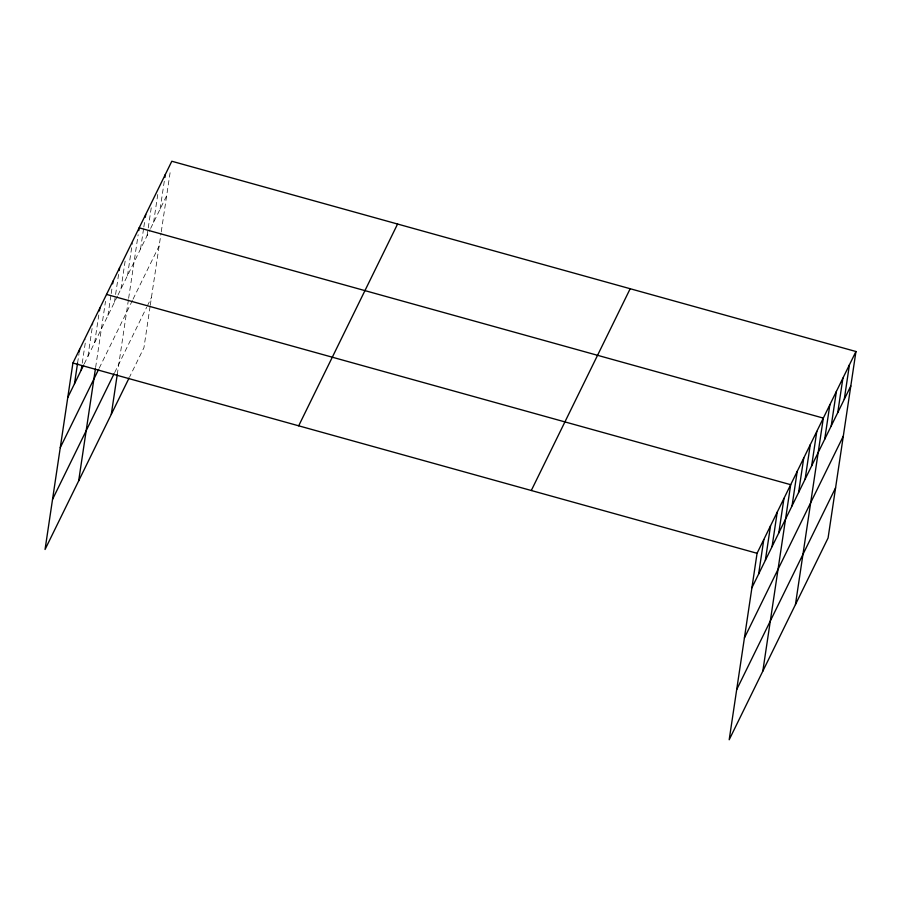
<?xml version="1.0" encoding="UTF-8"?>
<svg xmlns="http://www.w3.org/2000/svg" width="901" height="901" viewBox="0 0 901 901"><rect width="100%" height="100%" fill="white"/><g stroke="black" fill="none" stroke-linecap="round" stroke-linejoin="round"><path stroke-width="0.68" stroke-dasharray="4.5 3.38" d="M77.576 363.092L79.029 353.44M82.239 363.159L85.753 339.722M87.938 356.334L92.882 323.234M94.661 342.617L98.783 315.035M95.619 367.473L105.507 301.317M107.917 315.575L111.003 294.886M111.206 293.512L112.039 287.993M114.438 302.252L118.763 273.296M120.971 288.939L125.295 259.984M127.492 275.627L132.436 242.527M117.265 374.422L128.449 299.605M128.64 298.31L138.146 234.722M140.545 248.991L143.642 228.302M143.845 226.917L144.667 221.409M147.077 235.668L151.402 206.712M153.598 222.356L157.923 193.388M160.13 209.032L164.872 177.317M150.084 306.554L143.935 347.707L129.699 376.764M150.276 305.27L161.076 233.01M161.268 231.726L170.571 169.512M84.266 363.824L117.412 296.204M117.997 294.987L150.039 229.62M150.636 228.404L166.651 195.72M99.234 368.149L132.458 300.348M133.055 299.143L159.162 245.872M114.652 372.609L146.683 307.23M147.28 306.025L151.436 297.544"/><path stroke-width="1.35" d="M855.95 351.514L757.065 553.293L729.191 739.755L828.087 537.976L855.95 351.514L171.809 161.245L72.913 363.024L45.05 549.486L129.102 377.97M74.49 383.781L77.576 363.092M79.232 352.054L79.637 349.306M81.214 370.052L81.833 365.919M99.403 310.89L99.82 308.142M78.669 480.886L95.427 368.757M112.659 283.86L113.064 281.101M119.18 270.537L119.596 267.777M111.307 414.291L117.265 374.422M138.765 230.588L139.171 227.829L823.323 418.098L795.448 604.571M145.286 217.265L145.703 214.506M164.872 177.317L165.277 174.557M758.631 574.05L763.789 539.575M765.354 560.332L770.513 525.857M772.078 546.603L777.236 512.128M778.802 532.885L783.96 498.411M762.82 671.155L790.684 484.693L106.543 294.413M792.058 505.844L797.216 471.369M798.59 492.532L803.737 458.057M805.111 479.208L810.269 444.734M811.643 465.896L816.79 431.421M824.697 439.26L829.844 404.786M831.218 425.936L836.376 391.462M837.75 412.624L842.897 378.15M844.271 399.301L849.429 364.826M67.766 397.499L83.658 365.063M60.266 447.651L98.637 369.365M52.551 499.334L114.055 373.825M298.681 425.813L397.578 224.034M531.297 490.504L630.182 288.725M751.907 587.767L850.803 385.988M744.417 637.931L843.302 436.14M736.691 689.603L835.576 487.824M72.913 363.024L757.065 553.293"/></g></svg>
